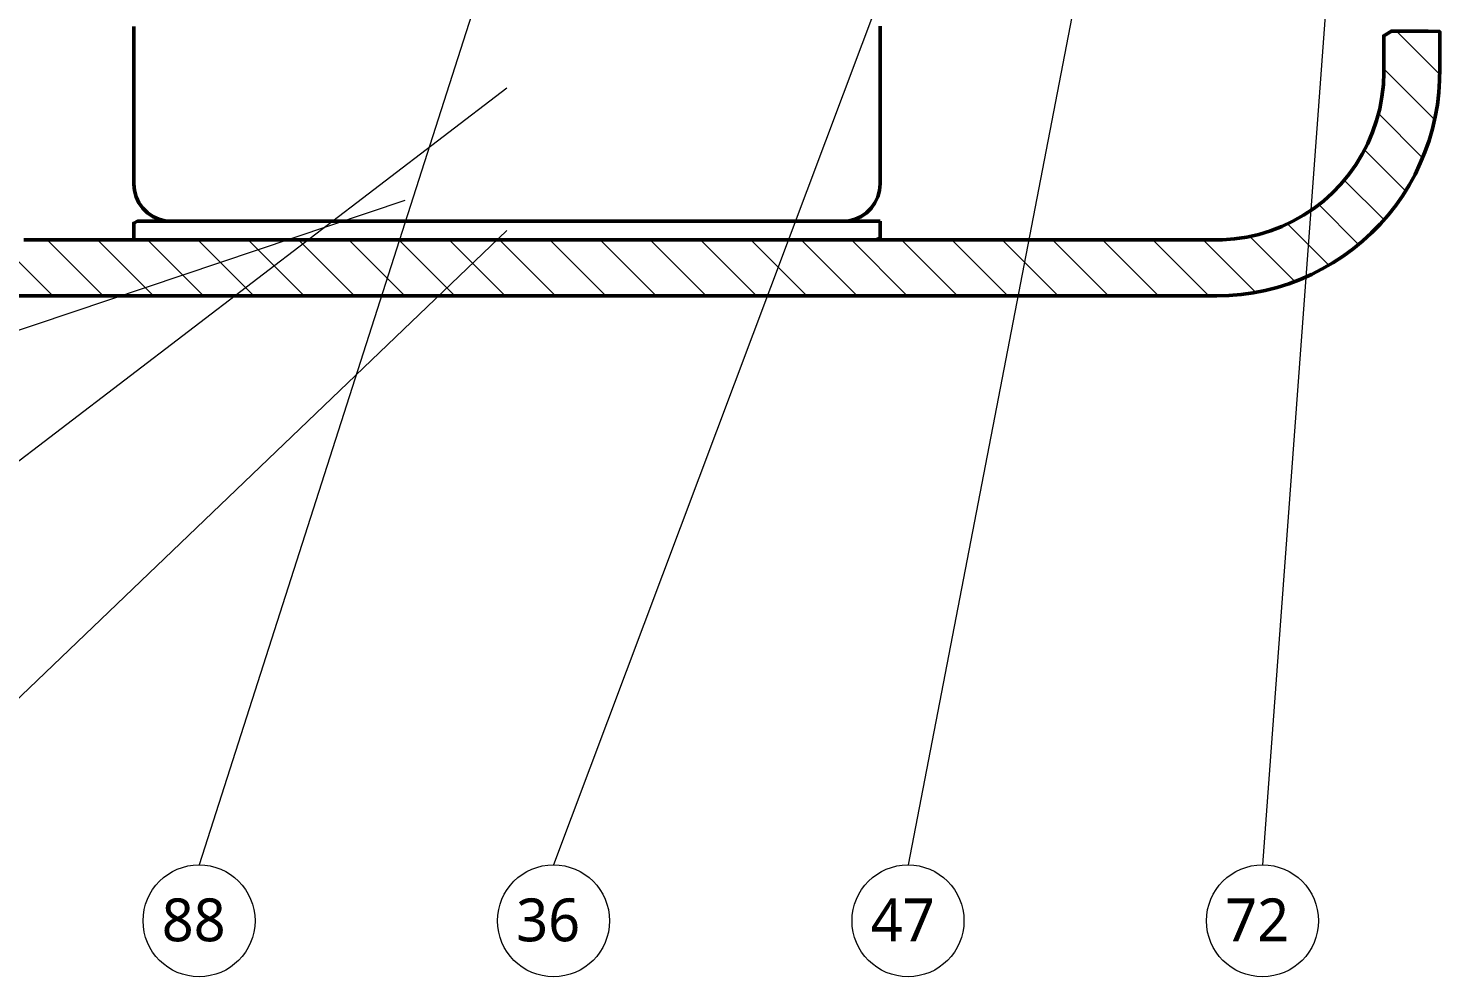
# Model space of a CAD drawing. Header units: millimetres. Extents: x 0 to 420, y 0 to 297.
# Drawn here: x 148.3 to 224, y 59 to 109.8 of the extents above; entities that cross this region are included whole.
import ezdxf

# ---------------------------------------------------------------- set-up
doc = ezdxf.new("R2010")
doc.units = ezdxf.units.MM
for name, color, linetype, lineweight in [('DIM', 3, 'CONTINUOUS', 18), ('HATCH', 8, 'CONTINUOUS', 13), ('VISIBLE', 7, 'CONTINUOUS', 50)]:
    doc.layers.add(name, color=color, linetype=linetype, lineweight=lineweight)
doc.styles.add('CJK', font='NotoSansCJK-Regular.ttc')

msp = doc.modelspace()

# ---------------------------------------------------------------- hatches: boundary and pattern name
at = {"layer": 'HATCH'}
h = msp.add_hatch(dxfattribs=at)
h.set_pattern_fill('ANSI31', scale=0.6, angle=90)
h.paths.add_polyline_path([(136.002, 95.5), (135.347, 95.518), (134.693, 95.572), (134.044, 95.661), (133.4, 95.785), (132.765, 95.945), (132.139, 96.139), (131.524, 96.367), (130.923, 96.628), (130.337, 96.921), (129.767, 97.247), (129.217, 97.602), (128.687, 97.987), (128.178, 98.401), (127.693, 98.842), (127.233, 99.308), (126.798, 99.8), (126.392, 100.314), (126.014, 100.849), (125.665, 101.404), (125.348, 101.978), (125.062, 102.568), (124.809, 103.172), (124.59, 103.79), (124.404, 104.419), (124.253, 105.057), (124.137, 105.702), (124.057, 106.352), (124.012, 107.006), (124.002, 107.662), (124.002, 108.317), (124.002, 108.973), (124.002, 109.628), (124.002, 110.284), (124.002, 110.939), (124.002, 111.595), (124.002, 112.25), (124.002, 112.906), (124.002, 113.562), (124.002, 114.217), (124.002, 114.873), (124.002, 115.528), (124.002, 116.184), (124.002, 116.839), (124.002, 117.495), (124.002, 118.151), (124.002, 118.806), (124.002, 119.462), (124.002, 120.117), (124.002, 120.773), (124.002, 121.428), (124.002, 122.084), (124.002, 122.739), (124.002, 123.395), (124.002, 124.051), (124.611, 124.097), (125.267, 124.097), (125.922, 124.097), (126.578, 124.097), (127.002, 123.865), (127.002, 123.21), (127.002, 122.554), (127.002, 121.899), (127.002, 121.243), (127.002, 120.588), (127.002, 119.932), (127.002, 119.277), (127.002, 118.621), (127.002, 117.965), (127.002, 117.31), (127.002, 116.654), (127.002, 115.999), (127.002, 115.343), (127.002, 114.688), (127.002, 114.032), (127.002, 113.377), (127.002, 112.721), (127.002, 112.065), (127.002, 111.41), (127.002, 110.754), (127.002, 110.099), (127.002, 109.443), (127.002, 108.788), (127.002, 108.132), (127.002, 107.477), (127.027, 106.822), (127.101, 106.17), (127.221, 105.526), (127.388, 104.892), (127.601, 104.272), (127.858, 103.669), (128.158, 103.087), (128.5, 102.528), (128.882, 101.995), (129.301, 101.491), (129.756, 101.02), (130.245, 100.582), (130.763, 100.182), (131.31, 99.82), (131.881, 99.499), (132.474, 99.22), (133.086, 98.985), (133.714, 98.796), (134.353, 98.652), (135.001, 98.556), (135.655, 98.507), (136.31, 98.5), (136.966, 98.5), (137.622, 98.5), (138.277, 98.5), (138.933, 98.5), (139.588, 98.5), (140.244, 98.5), (140.899, 98.5), (141.555, 98.5), (142.21, 98.5), (142.866, 98.5), (143.522, 98.5), (144.177, 98.5), (144.833, 98.5), (145.488, 98.5), (146.144, 98.5), (146.799, 98.5), (147.455, 98.5), (148.11, 98.5), (148.766, 98.5), (149.422, 98.5), (150.077, 98.5), (150.733, 98.5), (151.388, 98.5), (152.044, 98.5), (152.699, 98.5), (153.355, 98.5), (154.01, 98.5), (154.666, 98.5), (155.322, 98.5), (155.977, 98.5), (156.633, 98.5), (157.288, 98.5), (157.944, 98.5), (158.599, 98.5), (159.255, 98.5), (159.91, 98.5), (160.566, 98.5), (161.222, 98.5), (161.877, 98.5), (162.533, 98.5), (163.188, 98.5), (163.844, 98.5), (164.499, 98.5), (165.155, 98.5), (165.81, 98.5), (166.466, 98.5), (167.122, 98.5), (167.777, 98.5), (168.433, 98.5), (169.088, 98.5), (169.744, 98.5), (170.399, 98.5), (171.055, 98.5), (171.71, 98.5), (172.366, 98.5), (173.022, 98.5), (173.677, 98.5), (174.333, 98.5), (174.988, 98.5), (175.644, 98.5), (176.299, 98.5), (176.955, 98.5), (177.61, 98.5), (178.266, 98.5), (178.922, 98.5), (179.577, 98.5), (180.233, 98.5), (180.888, 98.5), (181.544, 98.5), (182.199, 98.5), (182.855, 98.5), (183.51, 98.5), (184.166, 98.5), (184.822, 98.5), (185.477, 98.5), (186.133, 98.5), (186.788, 98.5), (187.444, 98.5), (188.099, 98.5), (188.755, 98.5), (189.411, 98.5), (190.066, 98.5), (190.722, 98.5), (191.377, 98.5), (192.033, 98.5), (192.688, 98.5), (193.344, 98.5), (193.999, 98.5), (194.655, 98.5), (195.311, 98.5), (195.966, 98.5), (196.622, 98.5), (197.277, 98.5), (197.933, 98.5), (198.588, 98.5), (199.244, 98.5), (199.899, 98.5), (200.555, 98.5), (201.211, 98.5), (201.866, 98.5), (202.522, 98.5), (203.177, 98.5), (203.833, 98.5), (204.488, 98.5), (205.144, 98.5), (205.799, 98.5), (206.455, 98.5), (207.111, 98.5), (207.766, 98.5), (208.422, 98.5), (209.077, 98.5), (209.733, 98.5), (210.388, 98.5), (211.044, 98.5), (211.699, 98.5), (212.355, 98.507), (213.008, 98.556), (213.657, 98.653), (214.296, 98.797), (214.923, 98.987), (215.535, 99.223), (216.128, 99.502), (216.699, 99.823), (217.245, 100.185), (217.764, 100.586), (218.252, 101.024), (218.706, 101.496), (219.126, 102), (219.507, 102.533), (219.849, 103.092), (220.149, 103.675), (220.405, 104.278), (220.618, 104.898), (220.784, 105.532), (220.904, 106.176), (220.977, 106.828), (221.002, 107.483), (221.002, 108.138), (221.002, 108.794), (221.002, 109.449), (221.407, 109.7), (222.062, 109.7), (222.718, 109.7), (223.373, 109.7), (224.002, 109.673), (224.002, 109.017), (224.002, 108.362), (224.002, 107.706), (223.993, 107.051), (223.951, 106.397), (223.873, 105.746), (223.759, 105.1), (223.611, 104.462), (223.428, 103.832), (223.21, 103.214), (222.96, 102.608), (222.676, 102.017), (222.361, 101.443), (222.015, 100.886), (221.639, 100.349), (221.234, 99.834), (220.801, 99.341), (220.343, 98.873), (219.859, 98.43), (219.352, 98.015), (218.823, 97.628), (218.274, 97.27), (217.706, 96.943), (217.121, 96.647), (216.521, 96.383), (215.907, 96.153), (215.282, 95.957), (214.647, 95.795), (214.004, 95.668), (213.355, 95.576), (212.702, 95.52), (212.046, 95.5), (211.391, 95.5), (210.735, 95.5), (210.08, 95.5), (209.424, 95.5), (208.769, 95.5), (208.113, 95.5), (207.458, 95.5), (206.802, 95.5), (206.146, 95.5), (205.491, 95.5), (204.835, 95.5), (204.18, 95.5), (203.524, 95.5), (202.869, 95.5), (202.213, 95.5), (201.558, 95.5), (200.902, 95.5), (200.246, 95.5), (199.591, 95.5), (198.935, 95.5), (198.28, 95.5), (197.624, 95.5), (196.969, 95.5), (196.313, 95.5), (195.657, 95.5), (195.002, 95.5), (194.346, 95.5), (193.691, 95.5), (193.035, 95.5), (192.38, 95.5), (191.724, 95.5), (191.069, 95.5), (190.413, 95.5), (189.757, 95.5), (189.102, 95.5), (188.446, 95.5), (187.791, 95.5), (187.135, 95.5), (186.48, 95.5), (185.824, 95.5), (185.169, 95.5), (184.513, 95.5), (183.857, 95.5), (183.202, 95.5), (182.546, 95.5), (181.891, 95.5), (181.235, 95.5), (180.58, 95.5), (179.924, 95.5), (179.269, 95.5), (178.613, 95.5), (177.957, 95.5), (177.302, 95.5), (176.646, 95.5), (175.991, 95.5), (175.335, 95.5), (174.68, 95.5), (174.024, 95.5), (173.369, 95.5), (172.713, 95.5), (172.057, 95.5), (171.402, 95.5), (170.746, 95.5), (170.091, 95.5), (169.435, 95.5), (168.78, 95.5), (168.124, 95.5), (167.469, 95.5), (166.813, 95.5), (166.157, 95.5), (165.502, 95.5), (164.846, 95.5), (164.191, 95.5), (163.535, 95.5), (162.88, 95.5), (162.224, 95.5), (161.569, 95.5), (160.913, 95.5), (160.257, 95.5), (159.602, 95.5), (158.946, 95.5), (158.291, 95.5), (157.635, 95.5), (156.98, 95.5), (156.324, 95.5), (155.669, 95.5), (155.013, 95.5), (154.357, 95.5), (153.702, 95.5), (153.046, 95.5), (152.391, 95.5), (151.735, 95.5), (151.08, 95.5), (150.424, 95.5), (149.769, 95.5), (149.113, 95.5), (148.457, 95.5), (147.802, 95.5), (147.146, 95.5), (146.491, 95.5), (145.835, 95.5), (145.18, 95.5), (144.524, 95.5), (143.869, 95.5), (143.213, 95.5), (142.557, 95.5), (141.902, 95.5), (141.246, 95.5), (140.591, 95.5), (139.935, 95.5), (139.28, 95.5), (138.624, 95.5), (137.968, 95.5), (137.313, 95.5), (136.657, 95.5), (136.002, 95.5)])

# ---------------------------------------------------------------- linework, layer by layer
at = {"layer": 'DIM'}
for p, q in [((221.668, 162.165), (214.5, 65)), ((210.302, 155), (176.5, 65)), ((210.502, 142.75), (195.5, 65)), ((174.002, 116.5), (157.5, 65)), ((174.002, 106.638), (119.5, 65)), ((168.538, 100.615), (62.5, 65)), ((174.002, 99), (138.5, 65))]:
    msp.add_line(p, q, dxfattribs=at)
for centre in [(157.5, 62), (176.5, 62), (195.5, 62), (214.5, 62)]:
    msp.add_circle(centre, 3, dxfattribs=at)
at = {"layer": 'VISIBLE'}
for points in [[(194.002, 109.955), (194.002, 109.603), (194.002, 109.251), (194.002, 108.898), (194.002, 108.546), (194.002, 108.194), (194.002, 107.841), (194.002, 107.489), (194.002, 107.137), (194.002, 106.784), (194.002, 106.432), (194.002, 106.08), (194.002, 105.728), (194.002, 105.375), (194.002, 105.023), (194.002, 104.671), (194.002, 104.318), (194.002, 103.966), (194.002, 103.614), (194.002, 103.261), (194.002, 102.909), (194.002, 102.557), (194.002, 102.205), (194.002, 101.852), (194.002, 101.5), (194.002, 101.5), (193.971, 101.15), (193.879, 100.81), (193.729, 100.492), (193.526, 100.205), (193.275, 99.958), (192.985, 99.758), (192.665, 99.613), (192.324, 99.526), (191.973, 99.5), (191.62, 99.5), (191.268, 99.5), (190.916, 99.5), (190.564, 99.5), (190.211, 99.5), (189.859, 99.5), (189.507, 99.5), (189.154, 99.5), (188.802, 99.5), (188.45, 99.5), (188.097, 99.5), (187.745, 99.5), (187.393, 99.5), (187.041, 99.5), (186.688, 99.5), (186.336, 99.5), (185.984, 99.5), (185.631, 99.5), (185.279, 99.5), (184.927, 99.5), (184.575, 99.5), (184.222, 99.5), (183.87, 99.5), (183.518, 99.5), (183.165, 99.5), (182.813, 99.5), (182.461, 99.5), (182.108, 99.5), (181.756, 99.5), (181.404, 99.5), (181.052, 99.5), (180.699, 99.5), (180.347, 99.5), (179.995, 99.5), (179.642, 99.5), (179.29, 99.5), (178.938, 99.5), (178.585, 99.5), (178.233, 99.5), (177.881, 99.5), (177.529, 99.5), (177.176, 99.5), (176.824, 99.5), (176.472, 99.5), (176.119, 99.5), (175.767, 99.5), (175.415, 99.5), (175.063, 99.5), (174.71, 99.5), (174.358, 99.5), (174.006, 99.5), (173.653, 99.5), (173.301, 99.5), (172.949, 99.5), (172.596, 99.5), (172.244, 99.5), (171.892, 99.5), (171.54, 99.5), (171.187, 99.5), (170.835, 99.5), (170.483, 99.5), (170.13, 99.5), (169.778, 99.5), (169.426, 99.5), (169.073, 99.5), (168.721, 99.5), (168.369, 99.5), (168.017, 99.5), (167.664, 99.5), (167.312, 99.5), (166.96, 99.5), (166.607, 99.5), (166.255, 99.5), (165.903, 99.5), (165.55, 99.5), (165.198, 99.5), (164.846, 99.5), (164.494, 99.5), (164.141, 99.5), (163.789, 99.5), (163.437, 99.5), (163.084, 99.5), (162.732, 99.5), (162.38, 99.5), (162.028, 99.5), (161.675, 99.5), (161.323, 99.5), (160.971, 99.5), (160.618, 99.5), (160.266, 99.5), (159.914, 99.5), (159.561, 99.5), (159.209, 99.5), (158.857, 99.5), (158.505, 99.5), (158.152, 99.5), (157.8, 99.5), (157.448, 99.5), (157.095, 99.5), (156.743, 99.5), (156.391, 99.5), (156.038, 99.5), (155.687, 99.525), (155.346, 99.611), (155.025, 99.755), (154.735, 99.953), (154.483, 100.199), (154.278, 100.485), (154.127, 100.803), (154.034, 101.142), (154.002, 101.492), (154.002, 101.845), (154.002, 102.197), (154.002, 102.549), (154.002, 102.902), (154.002, 103.254), (154.002, 103.606), (154.002, 103.958), (154.002, 104.311), (154.002, 104.663), (154.002, 105.015), (154.002, 105.368), (154.002, 105.72), (154.002, 106.072), (154.002, 106.425), (154.002, 106.777), (154.002, 107.129), (154.002, 107.481), (154.002, 107.834), (154.002, 108.186), (154.002, 108.538), (154.002, 108.891), (154.002, 109.243), (154.002, 109.595), (154.002, 109.948)], [(148.11, 98.5), (148.766, 98.5), (149.422, 98.5), (150.077, 98.5), (150.733, 98.5), (151.388, 98.5), (152.044, 98.5), (152.699, 98.5), (153.355, 98.5), (154.01, 98.5), (154.666, 98.5), (155.322, 98.5), (155.977, 98.5), (156.633, 98.5), (157.288, 98.5), (157.944, 98.5), (158.599, 98.5), (159.255, 98.5), (159.91, 98.5), (160.566, 98.5), (161.222, 98.5), (161.877, 98.5), (162.533, 98.5), (163.188, 98.5), (163.844, 98.5), (164.499, 98.5), (165.155, 98.5), (165.81, 98.5), (166.466, 98.5), (167.122, 98.5), (167.777, 98.5), (168.433, 98.5), (169.088, 98.5), (169.744, 98.5), (170.399, 98.5), (171.055, 98.5), (171.71, 98.5), (172.366, 98.5), (173.022, 98.5), (173.677, 98.5), (174.333, 98.5), (174.988, 98.5), (175.644, 98.5), (176.299, 98.5), (176.955, 98.5), (177.61, 98.5), (178.266, 98.5), (178.922, 98.5), (179.577, 98.5), (180.233, 98.5), (180.888, 98.5), (181.544, 98.5), (182.199, 98.5), (182.855, 98.5), (183.51, 98.5), (184.166, 98.5), (184.822, 98.5), (185.477, 98.5), (186.133, 98.5), (186.788, 98.5), (187.444, 98.5), (188.099, 98.5), (188.755, 98.5), (189.411, 98.5), (190.066, 98.5), (190.722, 98.5), (191.377, 98.5), (192.033, 98.5), (192.688, 98.5), (193.344, 98.5), (193.999, 98.5), (194.655, 98.5), (195.311, 98.5), (195.966, 98.5), (196.622, 98.5), (197.277, 98.5), (197.933, 98.5), (198.588, 98.5), (199.244, 98.5), (199.899, 98.5), (200.555, 98.5), (201.211, 98.5), (201.866, 98.5), (202.522, 98.5), (203.177, 98.5), (203.833, 98.5), (204.488, 98.5), (205.144, 98.5), (205.799, 98.5), (206.455, 98.5), (207.111, 98.5), (207.766, 98.5), (208.422, 98.5), (209.077, 98.5), (209.733, 98.5), (210.388, 98.5), (211.044, 98.5), (211.699, 98.5), (212.355, 98.507), (213.008, 98.556), (213.657, 98.653), (214.296, 98.797), (214.923, 98.987), (215.535, 99.223), (216.128, 99.502), (216.699, 99.823), (217.245, 100.185), (217.764, 100.586), (218.252, 101.024), (218.706, 101.496), (219.126, 102), (219.507, 102.533), (219.849, 103.092), (220.149, 103.675), (220.405, 104.278), (220.618, 104.898), (220.784, 105.532), (220.904, 106.176), (220.977, 106.828), (221.002, 107.483), (221.002, 108.138), (221.002, 108.794), (221.002, 109.449), (221.407, 109.7), (222.062, 109.7), (222.718, 109.7), (223.373, 109.7), (224.002, 109.673), (224.002, 109.017), (224.002, 108.362), (224.002, 107.706), (223.993, 107.051), (223.951, 106.397), (223.873, 105.746), (223.759, 105.1), (223.611, 104.462), (223.428, 103.832), (223.21, 103.214), (222.96, 102.608), (222.676, 102.017), (222.361, 101.443), (222.015, 100.886), (221.639, 100.349), (221.234, 99.834), (220.801, 99.341), (220.343, 98.873), (219.859, 98.43), (219.352, 98.015), (218.823, 97.628), (218.274, 97.27), (217.706, 96.943), (217.121, 96.647), (216.521, 96.383), (215.907, 96.153), (215.282, 95.957), (214.647, 95.795), (214.004, 95.668), (213.355, 95.576), (212.702, 95.52), (212.046, 95.5), (211.391, 95.5), (210.735, 95.5), (210.08, 95.5), (209.424, 95.5), (208.769, 95.5), (208.113, 95.5), (207.458, 95.5), (206.802, 95.5), (206.146, 95.5), (205.491, 95.5), (204.835, 95.5), (204.18, 95.5), (203.524, 95.5), (202.869, 95.5), (202.213, 95.5), (201.558, 95.5), (200.902, 95.5), (200.246, 95.5), (199.591, 95.5), (198.935, 95.5), (198.28, 95.5), (197.624, 95.5), (196.969, 95.5), (196.313, 95.5), (195.657, 95.5), (195.002, 95.5), (194.346, 95.5), (193.691, 95.5), (193.035, 95.5), (192.38, 95.5), (191.724, 95.5), (191.069, 95.5), (190.413, 95.5), (189.757, 95.5), (189.102, 95.5), (188.446, 95.5), (187.791, 95.5), (187.135, 95.5), (186.48, 95.5), (185.824, 95.5), (185.169, 95.5), (184.513, 95.5), (183.857, 95.5), (183.202, 95.5), (182.546, 95.5), (181.891, 95.5), (181.235, 95.5), (180.58, 95.5), (179.924, 95.5), (179.269, 95.5), (178.613, 95.5), (177.957, 95.5), (177.302, 95.5), (176.646, 95.5), (175.991, 95.5), (175.335, 95.5), (174.68, 95.5), (174.024, 95.5), (173.369, 95.5), (172.713, 95.5), (172.057, 95.5), (171.402, 95.5), (170.746, 95.5), (170.091, 95.5), (169.435, 95.5), (168.78, 95.5), (168.124, 95.5), (167.469, 95.5), (166.813, 95.5), (166.157, 95.5), (165.502, 95.5), (164.846, 95.5), (164.191, 95.5), (163.535, 95.5), (162.88, 95.5), (162.224, 95.5), (161.569, 95.5), (160.913, 95.5), (160.257, 95.5), (159.602, 95.5), (158.946, 95.5), (158.291, 95.5), (157.635, 95.5), (156.98, 95.5), (156.324, 95.5), (155.669, 95.5), (155.013, 95.5), (154.357, 95.5), (153.702, 95.5), (153.046, 95.5), (152.391, 95.5), (151.735, 95.5), (151.08, 95.5), (150.424, 95.5), (149.769, 95.5), (149.113, 95.5), (148.457, 95.5), (147.802, 95.5)]]:
    msp.add_lwpolyline(points, dxfattribs=at)
msp.add_lwpolyline([(194.002, 99.5), (194.002, 99.199), (194.002, 98.897), (194.002, 98.596), (193.796, 98.5), (193.494, 98.5), (193.193, 98.5), (192.892, 98.5), (192.59, 98.5), (192.289, 98.5), (191.987, 98.5), (191.686, 98.5), (191.384, 98.5), (191.083, 98.5), (190.781, 98.5), (190.48, 98.5), (190.178, 98.5), (189.877, 98.5), (189.575, 98.5), (189.274, 98.5), (188.972, 98.5), (188.671, 98.5), (188.369, 98.5), (188.068, 98.5), (187.767, 98.5), (187.465, 98.5), (187.164, 98.5), (186.862, 98.5), (186.561, 98.5), (186.259, 98.5), (185.958, 98.5), (185.656, 98.5), (185.355, 98.5), (185.053, 98.5), (184.752, 98.5), (184.45, 98.5), (184.149, 98.5), (183.847, 98.5), (183.546, 98.5), (183.244, 98.5), (182.943, 98.5), (182.642, 98.5), (182.34, 98.5), (182.039, 98.5), (181.737, 98.5), (181.436, 98.5), (181.134, 98.5), (180.833, 98.5), (180.531, 98.5), (180.23, 98.5), (179.928, 98.5), (179.627, 98.5), (179.325, 98.5), (179.024, 98.5), (178.722, 98.5), (178.421, 98.5), (178.119, 98.5), (177.818, 98.5), (177.517, 98.5), (177.215, 98.5), (176.914, 98.5), (176.612, 98.5), (176.311, 98.5), (176.009, 98.5), (175.708, 98.5), (175.406, 98.5), (175.105, 98.5), (174.803, 98.5), (174.502, 98.5), (174.2, 98.5), (173.899, 98.5), (173.597, 98.5), (173.296, 98.5), (172.994, 98.5), (172.693, 98.5), (172.392, 98.5), (172.09, 98.5), (171.789, 98.5), (171.487, 98.5), (171.186, 98.5), (170.884, 98.5), (170.583, 98.5), (170.281, 98.5), (169.98, 98.5), (169.678, 98.5), (169.377, 98.5), (169.075, 98.5), (168.774, 98.5), (168.472, 98.5), (168.171, 98.5), (167.869, 98.5), (167.568, 98.5), (167.267, 98.5), (166.965, 98.5), (166.664, 98.5), (166.362, 98.5), (166.061, 98.5), (165.759, 98.5), (165.458, 98.5), (165.156, 98.5), (164.855, 98.5), (164.553, 98.5), (164.252, 98.5), (163.95, 98.5), (163.649, 98.5), (163.347, 98.5), (163.046, 98.5), (162.744, 98.5), (162.443, 98.5), (162.142, 98.5), (161.84, 98.5), (161.539, 98.5), (161.237, 98.5), (160.936, 98.5), (160.634, 98.5), (160.333, 98.5), (160.031, 98.5), (159.73, 98.5), (159.428, 98.5), (159.127, 98.5), (158.825, 98.5), (158.524, 98.5), (158.222, 98.5), (157.921, 98.5), (157.619, 98.5), (157.318, 98.5), (157.017, 98.5), (156.715, 98.5), (156.414, 98.5), (156.112, 98.5), (155.811, 98.5), (155.509, 98.5), (155.208, 98.5), (154.906, 98.5), (154.605, 98.5), (154.303, 98.5), (154.002, 98.5), (154.002, 98.801), (154.002, 99.103), (154.002, 99.404), (154.208, 99.5), (154.509, 99.5), (154.811, 99.5), (155.112, 99.5), (155.414, 99.5), (155.715, 99.5), (156.017, 99.5), (156.318, 99.5), (156.619, 99.5), (156.921, 99.5), (157.222, 99.5), (157.524, 99.5), (157.825, 99.5), (158.127, 99.5), (158.428, 99.5), (158.73, 99.5), (159.031, 99.5), (159.333, 99.5), (159.634, 99.5), (159.936, 99.5), (160.237, 99.5), (160.539, 99.5), (160.84, 99.5), (161.142, 99.5), (161.443, 99.5), (161.744, 99.5), (162.046, 99.5), (162.347, 99.5), (162.649, 99.5), (162.95, 99.5), (163.252, 99.5), (163.553, 99.5), (163.855, 99.5), (164.156, 99.5), (164.458, 99.5), (164.759, 99.5), (165.061, 99.5), (165.362, 99.5), (165.664, 99.5), (165.965, 99.5), (166.267, 99.5), (166.568, 99.5), (166.869, 99.5), (167.171, 99.5), (167.472, 99.5), (167.774, 99.5), (168.075, 99.5), (168.377, 99.5), (168.678, 99.5), (168.98, 99.5), (169.281, 99.5), (169.583, 99.5), (169.884, 99.5), (170.186, 99.5), (170.487, 99.5), (170.789, 99.5), (171.09, 99.5), (171.392, 99.5), (171.693, 99.5), (171.994, 99.5), (172.296, 99.5), (172.597, 99.5), (172.899, 99.5), (173.2, 99.5), (173.502, 99.5), (173.803, 99.5), (174.105, 99.5), (174.406, 99.5), (174.708, 99.5), (175.009, 99.5), (175.311, 99.5), (175.612, 99.5), (175.914, 99.5), (176.215, 99.5), (176.517, 99.5), (176.818, 99.5), (177.119, 99.5), (177.421, 99.5), (177.722, 99.5), (178.024, 99.5), (178.325, 99.5), (178.627, 99.5), (178.928, 99.5), (179.23, 99.5), (179.531, 99.5), (179.833, 99.5), (180.134, 99.5), (180.436, 99.5), (180.737, 99.5), (181.039, 99.5), (181.34, 99.5), (181.642, 99.5), (181.943, 99.5), (182.244, 99.5), (182.546, 99.5), (182.847, 99.5), (183.149, 99.5), (183.45, 99.5), (183.752, 99.5), (184.053, 99.5), (184.355, 99.5), (184.656, 99.5), (184.958, 99.5), (185.259, 99.5), (185.561, 99.5), (185.862, 99.5), (186.164, 99.5), (186.465, 99.5), (186.767, 99.5), (187.068, 99.5), (187.369, 99.5), (187.671, 99.5), (187.972, 99.5), (188.274, 99.5), (188.575, 99.5), (188.877, 99.5), (189.178, 99.5), (189.48, 99.5), (189.781, 99.5), (190.083, 99.5), (190.384, 99.5), (190.686, 99.5), (190.987, 99.5), (191.289, 99.5), (191.59, 99.5), (191.892, 99.5), (192.193, 99.5), (192.494, 99.5), (192.796, 99.5), (193.097, 99.5), (193.399, 99.5), (193.7, 99.5), (194.002, 99.5)], close=True, dxfattribs=at)

# ---------------------------------------------------------------- texts
at = {"layer": 'DIM', "style": 'CJK'}
for s, p in [('88', (155.5, 60.9)), ('36', (174.5, 60.9)), ('47', (193.5, 60.9)), ('72', (212.5, 60.9))]:
    msp.add_text(s, height=2.3, dxfattribs=at).set_placement(p)

doc.saveas('drawing.dxf')
